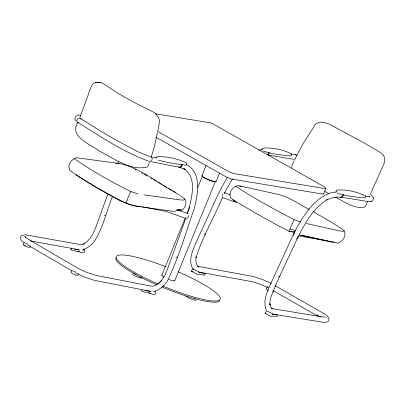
<?xml version="1.0" encoding="UTF-8"?>
<svg xmlns="http://www.w3.org/2000/svg" width="405" height="405" viewBox="0 0 405 405"><rect width="100%" height="100%" fill="white"/><g stroke="black" fill="none" stroke-linecap="round" stroke-linejoin="round"><path stroke-width="0.61" d="M291.934 167.66L291.959 165.605L294.293 160.527M288.983 231.862L291.22 225.742L294.106 219.606L300.464 221.925M83.541 248.873L84.463 250.027L84.037 252.71L81.526 252.725L77.836 251.338M157.778 131.068L159.443 122.214L159.368 120.184L158.664 117.966L157.353 115.734L155.464 113.653L153.029 111.891L137.381 104.105L125.312 97.57L114.428 91.034L102.804 83.293L100.845 82.544L95.464 82.529L93.844 83.136L92.527 84.25L91.591 85.754L79.836 117.521M205.143 273.385L204.819 275.071L204.434 275.218L198.708 274.094L197.949 274.468L195.585 273.577L191.317 271.046L192.937 268.778L193.782 269.507L198.83 271.821M157.434 132.835L154.33 146.853L151.181 157.282M118.088 163.635L118.63 161.276M273.051 291.975L273.441 290.365M30.395 245.85L30.005 247.465L27.494 246.989L24.067 245.481L23.146 244.448L24.275 242.565M78.292 273.841L77.902 275.451L75.391 274.98L71.963 273.471L71.037 272.438L72.171 270.555M139.128 206.56L133.361 205.537L126.178 203.315L127.934 197.837L130.699 191.55L137.882 193.772M222.831 194.395L221.991 196.359M187.262 213.84L189.363 207.208L189.206 207.8C192.147 195.372 196.739 177.086 183.845 168.647L185.206 169.447L178.813 167.027M188.684 215.597L187.439 218.543M83.465 249.48C87.708 248.037 91.241 245.091 94.051 241.663C103.285 228.172 106.221 211.385 112.524 196.491M107.948 193.889L96.101 226.522L92.791 234.171L89.814 238.626L87.526 241.127L83.501 244.134L84.473 243.602L82.792 244.316L80.069 244.519L25.039 234.728L21.288 235.69L20.25 238.034L21.338 240.58L24.452 243.02M185.91 218.042L167.786 268.353L164.465 276.028L161.448 280.513L159.099 283.024L161.448 280.513M155.034 291.19C160.208 289.534 164.126 285.434 167.265 281.161C178.615 258.223 185.576 233.229 194.041 209.101L194.197 208.509C197.863 194.339 202.115 172.945 186.391 164.43M149.349 162.445L148.108 165.898L146.757 167.245C129.322 170.672 114.291 158.573 99.569 151.176C91.003 144.494 68.936 136.936 77.694 122.593M269.123 152.488L268.434 154.345L267.442 154.842M343.283 194.79L342.595 196.648L341.106 197.392C336.155 196.521 331.103 197.756 326.688 200.014L327.65 199.417C312.746 208.332 304.241 224.436 296.789 239.512C288.213 258.79 278.397 277.552 270.849 297.27C270.13 299.776 269.821 302.373 269.978 304.98L269.922 303.76L270.864 307.284L272.616 309.055L271.613 308.605M367.644 201.088L365.791 205.659L364.591 207.021C354.036 209.344 344.341 201.376 335.193 197.154M156.446 157.915L156.917 156.755C167.022 156.279 177.8 158.638 186.938 163.124L186.335 165.179C177.005 164.162 167.478 162.709 158.411 160.122M140.717 277.987L141.198 276.823M201.928 175.724L206.216 165.265M161.777 275.304L185.262 218.042M187.181 213.364L189.813 206.94M197.726 187.657L202.277 176.555M174.742 280.645L215.242 181.896M216.073 181.551L219.409 173.416M261.939 149.896L262.648 148.164C272.297 147.319 282.766 149.597 291.539 153.859L291.732 154.214L291.023 155.95C281.758 155.029 271.932 154.249 263.139 150.949M323.701 193.848L325.954 188.355M370.61 193.666L384.289 162.942L384.75 160.977L384.709 158.851L384.142 156.72L383.003 154.735L381.302 153.07L364.566 143.183L329.432 124.203L323.671 122.31L320.957 122.143L318.517 122.599L316.487 123.576L315.004 124.978L302.905 144.008L295.073 158.846M222.568 197.205C214.053 217.439 202.682 236.662 195.99 257.615L196.136 256.821C195.676 260.349 195.529 265.042 198.931 267.199L197.615 266.277L252.928 276.433L262.177 279.354L271.299 283.53M182.093 164.987L181.268 166.825L179.724 167.559M293.028 235.553L294.197 232.961M224.228 193.889L227.549 187.267L232.5 178.899M227.468 177.319C216.857 194.623 209.785 213.789 200.819 231.938C197.569 239.902 193.175 247.531 191.216 255.955C190.426 260.461 190.218 265.822 193.524 269.411M79.294 251.814L72.535 250.472L70.9 249.551L71.867 248.047M277.627 316.573L272.337 316.042L271.841 316.528L269.77 315.799L265.032 313.192L266.637 310.903L272.686 313.87M342.458 196.46L342.964 195.585A2.41 1.893 -80.8 0 0 343.141 194.552M296.607 238.98L298.039 237.568L298.024 236.566M272.894 314.164L272.702 314.356L277.774 315.095M342.266 196.658L341.223 197.134A2.41 1.893 -80.8 0 1 340.539 197.043M159.504 282.594C157.206 284.634 154.275 286.664 151.035 286.143L96.243 275.425L86.761 272.479L78.114 268.368L28.684 239.482L25.93 237.624L24.938 236.348L25.49 237.745M70.9 249.551L71.179 249.358M175.319 192.269C156.502 182.675 139.543 167.027 118.255 163.377L76.115 157.677C72.151 159.378 68.764 162.704 68.901 167.311L69.878 170.414C87.607 182.949 106.783 193.565 126.178 203.315M369.406 196.997L370.023 196.759L365.31 196.228M241.466 186.452L237.067 185.642C233.189 187.206 230.045 190.461 229.913 194.84L230.713 198.005L234.333 200.556L257.215 214.048L276.377 224.729L289.028 231.27L295.037 231.67M176.484 209.876L181.344 209.694L180.498 210.944L183.389 209.076L185.399 205.907L185.996 202.282L185.014 199.179L183.298 200.151L178.478 199.685L143.648 194.79M301.345 235.168L337.902 243.142C341.785 241.577 344.923 238.322 345.06 233.938L344.255 230.774L342.979 231.478L338.58 230.668L306.423 223.504M371.587 201.255L373.132 199.862L373.339 197.812M340.888 197.129L368.094 201.538L371.314 201.361M371.177 201.412L371.724 201.199M199.412 272.276L199.073 272.403L204.798 273.517M267.371 154.771L268.419 153.991L268.945 152.655A2.41 1.863 -84.8 0 1 267.315 154.811M141.649 290.481L141.203 290.603L144.17 292.015L150.093 293.245M180.119 167.305L181.44 166.303L181.885 164.587M258.861 150.052L262.349 149.561M325.625 317.08L322.785 316.988L271.517 308.504M180.002 167.321L151.693 161.863M336.514 191.869L329.999 193.043L325.149 195.149L319.12 199.027L314.169 203.335L308.22 210.008L302.535 217.981L297.149 227.089L292.091 237.168L269.062 287.393L265.953 295.382L264.936 300.854L264.992 305.299L265.483 308.063L266.323 310.144M82.23 250.042L84.463 250.027M100.845 82.544L95.464 82.529L97.327 82.534M334.135 242.119L330.895 241.972L299.341 234.94M153.125 291.559L155.606 291.686L155.191 294.384L152.401 294.238L148.594 292.724M104.47 215.252L105.816 215.369M175.876 257.048L177.334 257.231M115.764 163.038L118.255 163.377M80.62 115.354C77.112 113.709 72.642 117.885 76.018 120.918M272.099 314.012L323.934 322.421L325.969 322.37L328.354 321.195L329.062 318.755L327.721 316.295L325.397 314.427L274.929 285.571M155.469 113.8L210.205 122.806A2.045 0.349 22.3 0 1 212.883 123.829L323.848 186.553A6.5 1.109 22.3 0 1 324.516 188.502L234.768 173.73A5.25 0.896 22.3 0 1 227.899 171.118L157.591 131.372M74.626 249.298L79.917 250.168M290.689 153.946L295.959 154.826M268.469 155.115L293.478 159.286M298.915 235.983L323.56 240.211M324.79 240.418L327.255 240.843M318.234 315.115L317.166 314.933L318.097 315.895L320.659 316.999M30.345 240.929L78.859 249.677M198.592 272.018L252.047 281.652L260.319 284.244L267.158 287.261M139.523 206.312L140.758 206.54M141.988 206.773L165.777 211.299L186.351 218.604M24.067 245.481L25.571 245.764M152.665 157.15L156.998 157.996M150.994 291.423L94.517 280.341L84.903 277.248L75.472 272.854M239.36 185.819L276.235 193.975C288.406 196.238 298.515 204.029 309.354 209.491M144.833 290.375L150.751 291.615M179.521 167.295L179.02 167.062M278.448 276.22L279.647 276.519M204.1 233.852L205.416 234.211M289.843 229.027L295.174 230.577M150.012 156.527L137.796 151.713L118.746 141.553L100.354 130.982L80.311 118.336M148.559 161.119C123.1 152.062 100.511 136.409 77.639 122.34M265.032 313.192L266.07 313.556M178.57 209.542L179.557 209.891L173.963 211.451L136.642 206.221L129.757 204.545L120.133 200.769L115.207 198.146L96.623 187.626L75.806 174.864M224.309 192.699L230.151 194.78M222.325 197.534L236.358 202.52M177.734 209.922L187.743 213.562M191.317 271.046L193.089 271.72M291.018 231.483L294.875 233.143M268.343 290.567L267.194 290.071L266.141 288.993L267.558 286.639L268.49 287.596M25.378 243.015L27.92 244.134M73.275 271.006L75.816 272.125M130.699 191.55C111.304 181.799 92.127 171.183 74.398 158.649M294.106 219.606C274.2 209.405 254.512 198.582 235.791 186.34M135.073 169.32L136.176 169.918M337.385 193.134C346.138 196.152 355.757 197.088 364.9 197.934L365.614 196.202L365.416 195.843C356.643 191.58 346.174 189.302 336.53 190.148L335.947 192.324M328.88 193.701L324.577 191.307M313.186 211.628L334.211 223.828L342.088 228.916M155.89 137.173L225.651 176.605A5.25 0.896 22.3 0 0 232.516 179.223L322.264 193.99A6.5 1.109 22.3 0 0 323.575 193.489M141.704 172.92L142.798 173.542M143.891 174.16L147.167 176.018M150.994 178.18L152.088 178.802M153.181 179.42L156.462 181.278M158.102 182.204L159.742 183.131M273 290.522L317.12 315.692M27.54 244.863L72.201 270.965M160.274 183.455L161.873 184.422M162.937 185.065L164.536 186.032M165.599 186.675L166.668 187.318M168.267 188.285L171.993 190.537M173.062 191.18L179.238 194.997M180.22 195.625L185.014 199.179M342.19 229.321L344.255 230.774M232.88 199.862L235.604 201.827M371.329 195.033L372.63 196.354L373.38 197.954M178.119 271.775A56.098 9.548 22.3 0 1 219.692 299.913A56.098 9.548 22.3 0 1 162.445 285.9M158.401 284.173A56.098 9.548 22.3 0 1 116.372 256.659A56.098 9.548 22.3 0 1 165.918 266.763M219.652 300.5A56.098 9.548 22.3 0 1 161.97 287.064M156.781 284.837A56.098 9.548 22.3 0 1 115.916 257.772M216.073 181.334A7.649 1.301 22.3 0 1 207.892 179.587A7.649 1.301 22.3 0 1 202.444 175.502M174.742 280.442A7.012 1.195 22.3 0 1 168.769 279.46M164.035 277.278A7.012 1.195 22.3 0 1 162.253 275.101M214.544 181.511A7.012 1.195 22.3 0 1 207.4 179.253M206.99 179.066A7.012 1.195 22.3 0 1 202.991 176.752M141.72 277.557A5.098 0.866 22.3 0 1 136.936 276.812A5.098 0.866 22.3 0 1 132.622 273.881M136.029 274.357A5.098 0.866 22.3 0 1 135.366 274.028M134.242 273.39A5.098 0.866 22.3 0 1 133.807 273.102M195.767 299.816A5.098 0.866 22.3 0 1 191.17 299.148A5.098 0.866 22.3 0 1 186.568 296.171M194.957 298.399A5.098 0.866 22.3 0 1 194.354 298.247M181.931 164.627A2.41 1.848 -74.8 0 1 180.893 166.895A2.41 1.848 -74.8 0 1 178.924 167.037M78.732 122.593A2.415 1.954 -54 0 1 76.854 120.811A2.415 1.954 -54 0 1 78.691 118.199A2.415 1.954 -54 0 1 81.03 119.333M150.412 156.932A2.43 1.554 -76 0 1 152.052 159.681A2.43 1.554 -76 0 1 149.278 161.018M370.388 194.294A2.415 1.898 -55 0 1 370.98 195.048M295.23 154.912A2.43 1.625 -76.6 0 1 296.931 155.677M295.053 159.57A2.43 1.625 -76.6 0 1 294.562 159.403M294.233 159.104A2.43 1.625 -76.6 0 1 294.162 159.013"/></g></svg>
